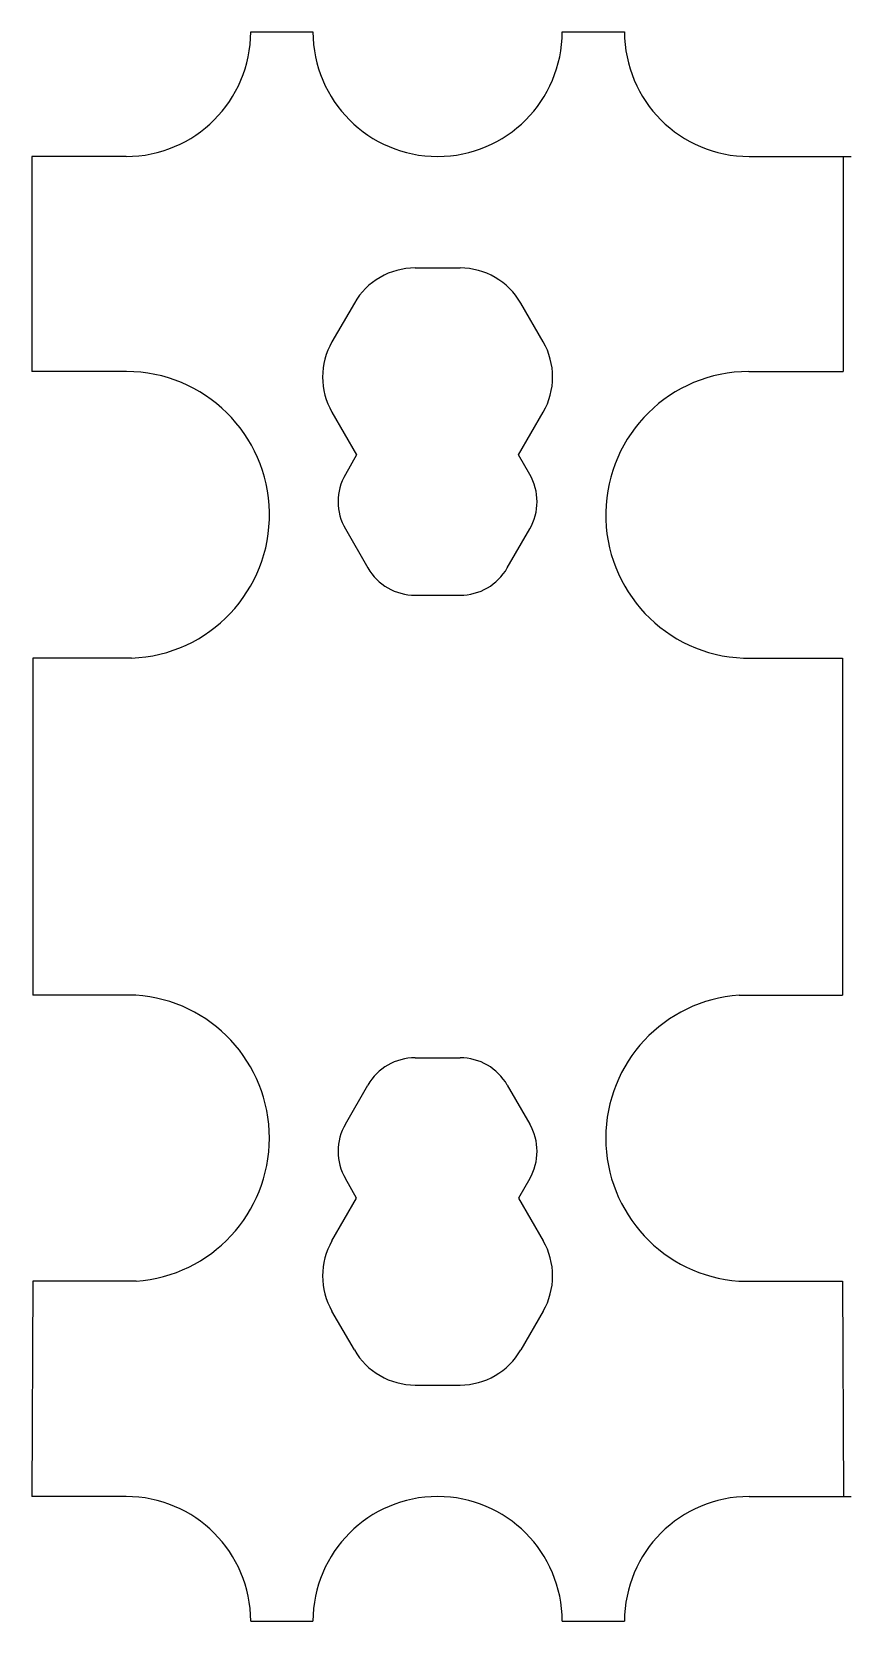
# Model space of a CAD drawing. Header units: millimetres. Extents: x -13 to 13.3, y -25.5 to 25.5.
import ezdxf

# ---------------------------------------------------------------- set-up
doc = ezdxf.new("R2010")
doc.units = ezdxf.units.MM
doc.layers.add('Lipopad', color=7, linetype='Continuous')

msp = doc.modelspace()

# ---------------------------------------------------------------- linework, layer by layer
at = {"layer": 'Lipopad'}
for p, q in [((-6, 25.5), (-4, 25.5)), ((4, 25.5), (6, 25.5)), ((-13.023, 21.5), (-13.023, 14.6)), ((-10, 21.5), (-13.023, 21.5)), ((10, 21.5), (13.278, 21.5)), ((13.023, 21.5), (13.023, 14.6)), ((-0.722, 17.922), (0.722, 17.922)), ((-2.67, 16.797), (-3.392, 15.547)), ((3.392, 15.547), (2.67, 16.797)), ((-9.988, 14.6), (-13.023, 14.6)), ((9.988, 14.6), (13.023, 14.6)), ((-3.392, 13.297), (-2.598, 11.922)), ((2.598, 11.922), (3.392, 13.297)), ((-2.598, 11.922), (-2.959, 11.297)), ((2.959, 11.297), (2.598, 11.922)), ((-2.959, 9.547), (-2.237, 8.297)), ((2.237, 8.297), (2.959, 9.547)), ((-0.722, 7.422), (0.722, 7.422)), ((-12.997, 5.403), (-12.997, -5.411)), ((-9.826, 5.403), (-12.997, 5.403)), ((9.826, 5.403), (12.997, 5.403)), ((12.997, 5.403), (12.997, -5.411)), ((-9.682, -5.411), (-12.997, -5.411)), ((9.682, -5.411), (12.997, -5.411)), ((-0.722, -7.422), (0.722, -7.422)), ((-2.959, -9.547), (-2.237, -8.297)), ((2.237, -8.297), (2.959, -9.547)), ((-2.598, -11.922), (-2.959, -11.297)), ((2.959, -11.297), (2.598, -11.922)), ((-3.392, -13.297), (-2.598, -11.922)), ((2.598, -11.922), (3.392, -13.297)), ((-12.998, -14.588), (-13.027, -21.5)), ((-9.674, -14.588), (-12.998, -14.588)), ((9.674, -14.588), (12.998, -14.588)), ((12.998, -14.588), (13.027, -21.5)), ((-2.67, -16.797), (-3.392, -15.547)), ((3.392, -15.547), (2.67, -16.797)), ((-0.722, -17.922), (0.722, -17.922)), ((-10, -21.5), (-13.027, -21.5)), ((10, -21.5), (13.278, -21.5)), ((-6, -25.5), (-4, -25.5)), ((4, -25.5), (6, -25.5))]:
    msp.add_line(p, q, dxfattribs=at)
for centre, radius, start, end in [((-10, 25.5), 4, 270, 360), ((0, 25.5), 4, 180, 0), ((10, 25.5), 4, 180, 270), ((-0.722, 15.672), 2.25, 90, 150), ((0.722, 15.672), 2.25, 30, 90), ((-1.443, 14.422), 2.25, 150, 210), ((1.443, 14.422), 2.25, 330.0007, 30), ((-9.997, 10), 4.6, 272.14, 89.8835), ((9.997, 10), 4.6, 90.1165, 267.86), ((-1.443, 10.422), 1.75, 150, 210), ((1.443, 10.422), 1.75, 330, 30), ((-0.722, 9.172), 1.75, 210, 270), ((0.722, 9.172), 1.75, 270, 330), ((-10, -10), 4.6, 274.0681, 86.0332), ((10, -10), 4.6, 93.9668, 265.9319), ((-0.722, -9.172), 1.75, 90, 150), ((0.722, -9.172), 1.75, 30, 90), ((-1.443, -10.422), 1.75, 150, 210), ((1.443, -10.422), 1.75, 330, 30), ((-1.443, -14.422), 2.25, 150, 210), ((1.443, -14.422), 2.25, 330, 29.9993), ((-0.722, -15.672), 2.25, 210, 270), ((0.722, -15.672), 2.25, 270, 330), ((-10, -25.5), 4, 0, 90), ((0, -25.5), 4, 360, 180), ((10, -25.5), 4, 90, 180)]:
    msp.add_arc(centre, radius, start, end, dxfattribs=at)

doc.saveas('drawing.dxf')
